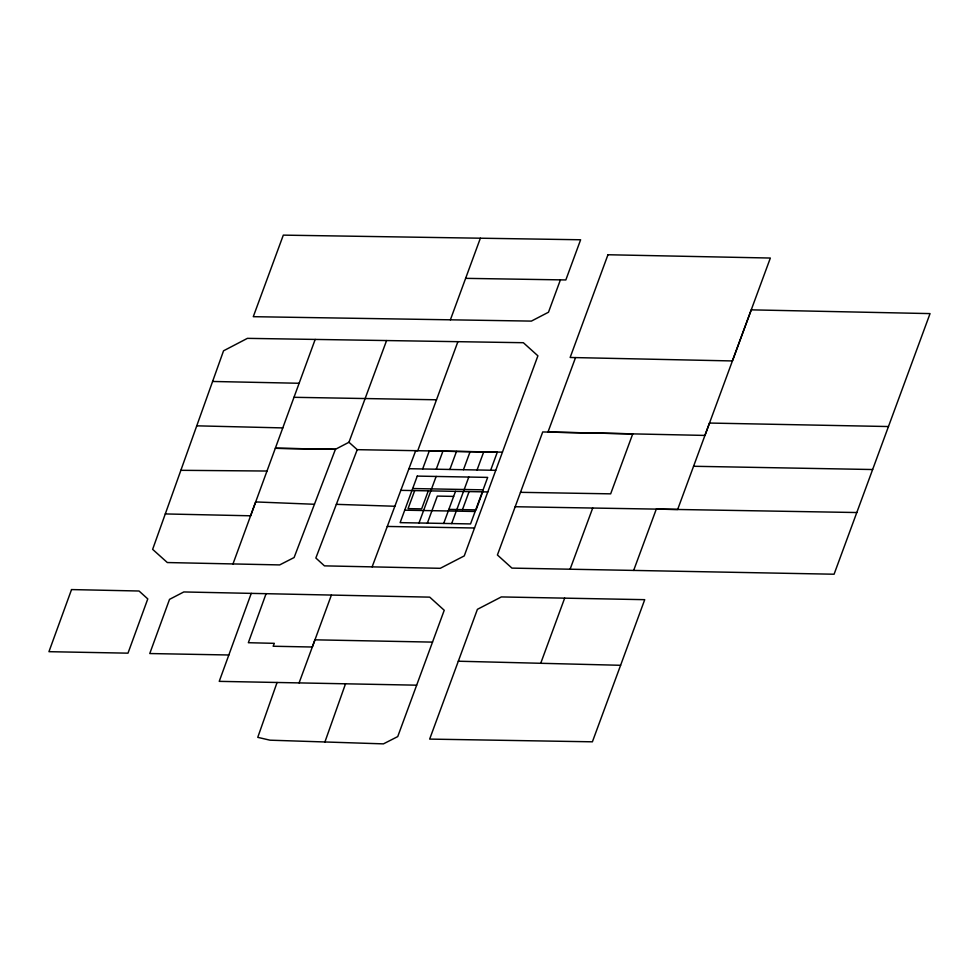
<?xml version="1.0" encoding="UTF-8"?>
<svg xmlns="http://www.w3.org/2000/svg" width="979" height="979" viewBox="0 0 979 979"><rect width="100%" height="100%" fill="white"/><g stroke="black" fill="none" stroke-linecap="round" stroke-linejoin="round"><path stroke-width="1.47" d="M277.069 682.485L257.758 737.346L270.008 740.185L383.438 743.869L397.731 736.587L444.233 610.272L429.72 597.141L183.807 591.952L169.526 599.368L149.763 653.544L228.841 654.988M324.918 741.972L345.514 683.807M266.08 593.69L248.348 642.713L274.328 643.338L273.141 646.238L312.313 647.021L331.404 595.061M251.26 593.372L219.235 681.36L416.662 685.178M232.99 563.928L255.678 501.933L314.443 504.271M315.177 339.432L250.6 515.798L165.28 513.938M299.097 682.901L314.957 639.825L432.522 642.114M450.389 319.815L480.371 238.215M457.891 341.683L417.752 450.719L357.225 449.667L348.952 442.263L386.583 340.557M414.692 490.601L408.059 508.627L421.655 508.872L428.3 490.846M422.659 468.965L429.291 450.94L497.308 452.188L490.663 470.214M436.255 469.21L442.9 451.184M419.012 522.982L436.144 476.443M427.37 523.141L437.319 496.096L453.644 496.39M449.863 469.467L456.495 451.429M443.695 523.435L455.504 491.348M463.459 469.712L470.104 451.686M451.662 523.581L468.794 477.042M462.467 509.631L469.1 491.593M477.067 469.969L483.699 451.931M560.404 279.859L548.485 312.228L531.377 321.1L253.28 316.682L283.31 235.131L580.62 239.769L565.838 279.945L465.625 278.354M482.708 491.85L476.075 509.875L448.859 509.374M520.498 492.327L610.663 493.844L632.752 433.856L542.721 431.959L497.418 554.983L511.944 568.114L834.084 574.22L930.05 313.598L751.248 309.853L704.941 435.422L547.971 432.069L575.542 357.592M540.726 663.285L564.663 598.145M620.6 665.292L644.72 599.674L501.334 596.933L477.409 609.33L429.659 739.096L592.393 741.813L620.6 665.292L458.307 661.217M570.096 569.215L592.711 508.04M633.658 570.427L656.297 509.117L856.796 512.531M372.13 566.865L415.696 450.683L502.435 452.163M357.225 449.667L315.85 558.006L324.441 565.862L440.269 568.309L464.242 555.925L537.899 355.818L523.349 342.711L247.406 338.355L223.542 350.812L152.638 549.354L167.336 562.546L279.676 564.92L294.104 557.54L335.43 449.312L348.952 442.263M180.858 470.312L266.998 471.034M515.174 506.73L677.652 509.472L709.494 423.05L888.467 426.538M294.006 397.303L436.499 399.787M693.573 466.273L872.632 469.528M408.928 468.708L495.753 470.312M412.673 488.545L483.088 489.843M400.827 490.344L487.799 491.935M404.719 510.181L475.121 511.479M387.28 526.445L474.521 527.999M212.59 381.467L299.146 383.266M196.742 425.828L282.796 427.909M336.348 504.344L394.855 506.253M71.54 589.578L48.95 651.684L127.992 653.164L147.78 598.915L139.042 591.01L71.54 589.578M417.262 476.1L400.13 522.639L470.544 523.924L487.677 477.397L417.262 476.1M607.959 254.748L570.145 357.482L732.402 360.945L770.351 258.04L607.959 254.748M335.442 449.3L275.332 448.272L335.43 449.312"/></g></svg>
